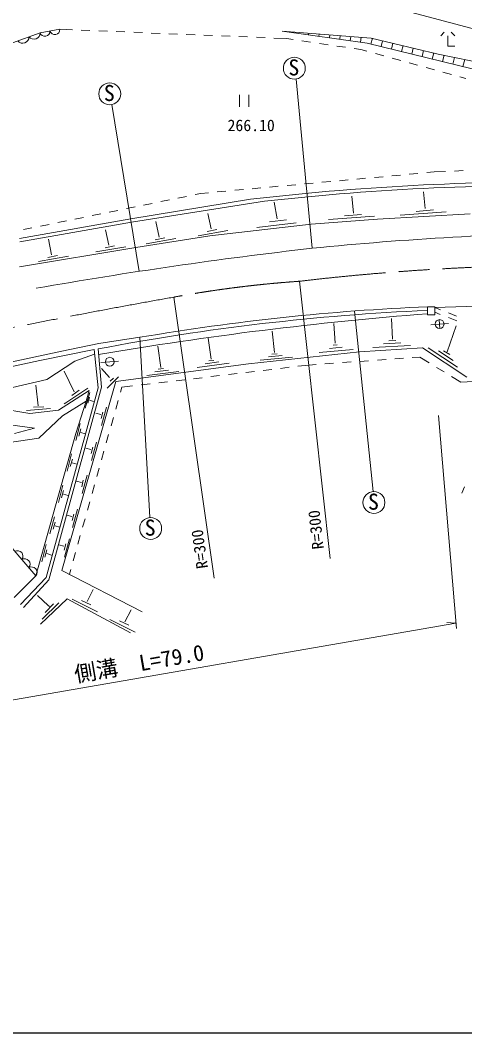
# Model space of a CAD drawing. Units: millimetres, scale not verified. Extents: x 40000 to 680000, y 20000 to 380000.
# Drawn here: x 107848 to 158556, y 205000 to 320529 of the extents above; entities that cross this region are included whole.
import ezdxf
from ezdxf.enums import TextEntityAlignment as Align

# ---------------------------------------------------------------- set-up
doc = ezdxf.new("R2010")
doc.units = ezdxf.units.MM
doc.header["$LTSCALE"] = 1000
doc.linetypes.add('CHAIN', pattern=[18.5, 12, -1.5, 3.5, -1.5])
for name, color, linetype, lineweight in [('M-BGD', 7, 'Continuous', 13), ('M-BMK', 2, 'CHAIN', 13), ('M-STR-HTXT', 7, 'Continuous', 13), ('M-TTL-BAND', 7, 'Continuous', 25)]:
    doc.layers.add(name, color=color, linetype=linetype, lineweight=lineweight)
doc.styles.add('ＭＳ ゴシック', font='')
doc.styles.get('ＭＳ ゴシック').set_extended_font_data('MS Gothic')

msp = doc.modelspace()

# ---------------------------------------------------------------- linework, layer by layer
at = {"layer": 'M-BGD'}
for p, q in [((168477, 317164), (146934, 322935)), ((113802, 319438), (112367, 319496)), ((115800, 319356), (114801, 319397)), ((117799, 319275), (116799, 319316)), ((119797, 319194), (118798, 319235)), ((121795, 319113), (120796, 319153)), ((123794, 319031), (122794, 319072)), ((125792, 318950), (124793, 318991)), ((127790, 318869), (126791, 318909)), ((147876, 318503), (137713, 319293)), ((147411, 317912), (137713, 319293)), ((140738, 318862), (140765, 319055)), ((141926, 318693), (141964, 318962)), ((143114, 318524), (143163, 318869)), ((156222, 319166), (155822, 318766)), ((157422, 318766), (157022, 319166)), ((129789, 318787), (128790, 318828)), ((131787, 318706), (130788, 318747)), ((133785, 318625), (132786, 318666)), ((135784, 318544), (134785, 318584)), ((138218, 318445), (136783, 318503)), ((139001, 318328), (138218, 318445)), ((140979, 318032), (139990, 318180)), ((142957, 317737), (141968, 317884)), ((144302, 318354), (144362, 318776)), ((145490, 318185), (145561, 318683)), ((146678, 318016), (146759, 318590)), ((162622, 314192), (147411, 317912)), ((147857, 317803), (148020, 318468)), ((155529, 316677), (147876, 318503)), ((149023, 317518), (149187, 318190)), ((150189, 317233), (150355, 317912)), ((156622, 317566), (156622, 318766)), ((144935, 317441), (143946, 317589)), ((146707, 317176), (145924, 317293)), ((147393, 316989), (146707, 317176)), ((149321, 316460), (148357, 316724)), ((151354, 316947), (151522, 317633)), ((152520, 316662), (152689, 317355)), ((153686, 316377), (153856, 317076)), ((154851, 316092), (155024, 316798)), ((173173, 313040), (155529, 316677)), ((157422, 317566), (156622, 317566)), ((151250, 315932), (150286, 316196)), ((153179, 315403), (152215, 315667)), ((156017, 315807), (156196, 316540)), ((157182, 315522), (157372, 316297)), ((158348, 315237), (158548, 316055)), ((155108, 314875), (154144, 315139)), ((157037, 314346), (156073, 314610)), ((141134, 294509), (139327, 313821)), ((158687, 313894), (158002, 314082)), ((132872, 312032), (132872, 310632)), ((133922, 310632), (133922, 312032)), ((118284, 310905), (121425, 291878)), ((150234, 302771), (151230, 302863)), ((152226, 302955), (153222, 303046)), ((154218, 303138), (155080, 303217)), ((155080, 303217), (156379, 303276)), ((157378, 303322), (158377, 303367)), ((136293, 301489), (137289, 301581)), ((138285, 301672), (139281, 301764)), ((140276, 301855), (141272, 301947)), ((142268, 302039), (143264, 302130)), ((144260, 302222), (145255, 302313)), ((146251, 302405), (147247, 302497)), ((148243, 302588), (149239, 302680)), ((125844, 300235), (126824, 300435)), ((127804, 300635), (128460, 300768)), ((128460, 300768), (129323, 300848)), ((130318, 300939), (131314, 301031)), ((132310, 301123), (133306, 301214)), ((134121, 300128), (140721, 300812)), ((134302, 301306), (135297, 301397)), ((140704, 300391), (135701, 299900)), ((145862, 298531), (145669, 300444)), ((154043, 299039), (153850, 300952)), ((119965, 299036), (120945, 299236)), ((120456, 297885), (134121, 300128)), ((135701, 299900), (120526, 297482)), ((121925, 299436), (122905, 299636)), ((123885, 299835), (124865, 300035)), ((137156, 297864), (136805, 299760)), ((116046, 298237), (117026, 298437)), ((118006, 298636), (118986, 298836)), ((129621, 296719), (129246, 298486)), ((143019, 297776), (148267, 298162)), ((144827, 298215), (146793, 298373)), ((159185, 298438), (148592, 297837)), ((151200, 298284), (156448, 298670)), ((153008, 298723), (154973, 298881)), ((107749, 295640), (120456, 297885)), ((120526, 297482), (107807, 295229)), ((110167, 297038), (111147, 297238)), ((112127, 297438), (113107, 297637)), ((114086, 297837), (115066, 298037)), ((123685, 295792), (123310, 297559)), ((141026, 297258), (129487, 295919)), ((134821, 296898), (139332, 297407)), ((136278, 297530), (138227, 297741)), ((148592, 297837), (141026, 297258)), ((108207, 296638), (109187, 296838)), ((117959, 294863), (117585, 296630)), ((129487, 295919), (121044, 294585)), ((128135, 295947), (131540, 296544)), ((129188, 296415), (130276, 296638)), ((111429, 293780), (111054, 295547)), ((116473, 294091), (119879, 294688)), ((117526, 294559), (118615, 294781)), ((122199, 295019), (125604, 295616)), ((123252, 295487), (124340, 295710)), ((121044, 294585), (107761, 292381)), ((109942, 293007), (113348, 293604)), ((110996, 293476), (112084, 293698)), ((139709, 290748), (143185, 259104)), ((125386, 288940), (129974, 256853)), ((154304, 286921), (154311, 287843)), ((154311, 287843), (155143, 287836)), ((155143, 287836), (155135, 286914)), ((164283, 288057), (155142, 287754)), ((155142, 287754), (155774, 287505)), ((148120, 266752), (145997, 287352)), ((155135, 286914), (154304, 286921)), ((155138, 287203), (155770, 286962)), ((156704, 287139), (157634, 286772)), ((156705, 286606), (157639, 286250)), ((143771, 283685), (143607, 285920)), ((150307, 284133), (150190, 286485)), ((155691, 285866), (154693, 285790)), ((155653, 286364), (155728, 285367)), ((155691, 285866), (156688, 285941)), ((156559, 282713), (157592, 285649)), ((121506, 284350), (116808, 283645)), ((122632, 263789), (121506, 284350)), ((129621, 281849), (129276, 284260)), ((136847, 282615), (136574, 285034)), ((112577, 282767), (116808, 283645)), ((123875, 280921), (123530, 283331)), ((144555, 283217), (143116, 283077)), ((144017, 283498), (143549, 283440)), ((153738, 283143), (146542, 282687)), ((152378, 283431), (148060, 283173)), ((149301, 283595), (151278, 283712)), ((149897, 283957), (150693, 283993)), ((158811, 279790), (153738, 283143)), ((154374, 283134), (157737, 280942)), ((101396, 280354), (112577, 282767)), ((116263, 282953), (110085, 281720)), ((116321, 282416), (114089, 281618)), ((116734, 278589), (116263, 282953)), ((116726, 283021), (117101, 278658)), ((146542, 282687), (133903, 281341)), ((138891, 282100), (135232, 281725)), ((136168, 282123), (137736, 282287)), ((136566, 282435), (137166, 282474)), ((145831, 282971), (141934, 282609)), ((150580, 281895), (151577, 281966)), ((152574, 282037), (153418, 282098)), ((153418, 282098), (154486, 281442)), ((155576, 282791), (157230, 281714)), ((156114, 282814), (156848, 282385)), ((110085, 281720), (99994, 279505)), ((114089, 281618), (110865, 279527)), ((118056, 281567), (117059, 281491)), ((118026, 279753), (117114, 280782)), ((118056, 281567), (119053, 281642)), ((133903, 281341), (118746, 279309)), ((123599, 280733), (124199, 280790)), ((131680, 281396), (128034, 280912)), ((128958, 281338), (130520, 281549)), ((129346, 281662), (129945, 281719)), ((137545, 280809), (138538, 280927)), ((139531, 281045), (140759, 281192)), ((140759, 281192), (141603, 281252)), ((142600, 281323), (143597, 281395)), ((144595, 281466), (145592, 281538)), ((146590, 281609), (147587, 281680)), ((148585, 281752), (149582, 281823)), ((155338, 280918), (156190, 280394)), ((113981, 278136), (112848, 280507)), ((119056, 279854), (117761, 278551)), ((118495, 279690), (118089, 279331)), ((125933, 280468), (122287, 279983)), ((123211, 280409), (124773, 280620)), ((127616, 279625), (128609, 279744)), ((129602, 279862), (130594, 279980)), ((131587, 280099), (132580, 280217)), ((133573, 280335), (134566, 280454)), ((135559, 280572), (136552, 280690)), ((157042, 279871), (158109, 279215)), ((110865, 279527), (100346, 277090)), ((109880, 276518), (109622, 278882)), ((110819, 256930), (116734, 278589)), ((117101, 278658), (111112, 256673)), ((118746, 279309), (112605, 257754)), ((113047, 276891), (115575, 278541)), ((119437, 278651), (119281, 278092)), ((119437, 278651), (120665, 278797)), ((121658, 278915), (122651, 279034)), ((123644, 279152), (124637, 279270)), ((125630, 279389), (126623, 279507)), ((158109, 279215), (159558, 279300)), ((115699, 278289), (112194, 276036)), ((113749, 277710), (114569, 278318)), ((115768, 278066), (115253, 276251)), ((115360, 277072), (115699, 278289)), ((115753, 277536), (115571, 276834)), ((108947, 275650), (100346, 277090)), ((108577, 275995), (111300, 276214)), ((109365, 276370), (110543, 276432)), ((112651, 275410), (115360, 277072)), ((112872, 276750), (113047, 276891)), ((114171, 273367), (115360, 277072)), ((115742, 277192), (116195, 277031)), ((117678, 276374), (117117, 274306)), ((119011, 277129), (118741, 276166)), ((95296, 275925), (109474, 273977)), ((112194, 276036), (108947, 275650)), ((109965, 272830), (112651, 275410)), ((117039, 275547), (116461, 275703)), ((117257, 275820), (117085, 275079)), ((118472, 275203), (118202, 274240)), ((109474, 273977), (107203, 273365)), ((114171, 272559), (114678, 274525)), ((114764, 273916), (114522, 273089)), ((97605, 271089), (109965, 272830)), ((109636, 257143), (114171, 273367)), ((114756, 273503), (115271, 273331)), ((117932, 273277), (117663, 272314)), ((115899, 271546), (115321, 271702)), ((116117, 271819), (115946, 271078)), ((116538, 272373), (115977, 270305)), ((109636, 257143), (97605, 271089)), ((113200, 269086), (113707, 271052)), ((113793, 270443), (113551, 269616)), ((117393, 271351), (117123, 270388)), ((113785, 270030), (114300, 269858)), ((116854, 269425), (116584, 268463)), ((115043, 268049), (114871, 267308)), ((115464, 268603), (114903, 266536)), ((112201, 265511), (112708, 267477)), ((114825, 267776), (114247, 267932)), ((116314, 267500), (116045, 266537)), ((158516, 267279), (158207, 266553)), ((112794, 266868), (112552, 266041)), ((112786, 266455), (113301, 266283)), ((114363, 264737), (113801, 262669)), ((115775, 265574), (115505, 264611)), ((111236, 261915), (111744, 263881)), ((113723, 263910), (113146, 264066)), ((113942, 264183), (113770, 263442)), ((115236, 263648), (114966, 262685)), ((111829, 263273), (111587, 262446)), ((111822, 262859), (112336, 262688)), ((113451, 261343), (112889, 259275)), ((114696, 261722), (114427, 260759)), ((110295, 258736), (110802, 260702)), ((110888, 260094), (110646, 259267)), ((112811, 260516), (112234, 260672)), ((113030, 260789), (112858, 260048)), ((110880, 259680), (111395, 259509)), ((114157, 259796), (113887, 258833)), ((112605, 257754), (121750, 253032)), ((113618, 257870), (113461, 257311)), ((109636, 257143), (107145, 254682)), ((107882, 253864), (110819, 256930)), ((111112, 256673), (108233, 253525)), ((115475, 254208), (116177, 255589)), ((111040, 253752), (109799, 254899)), ((113201, 254524), (110165, 251610)), ((120433, 250627), (113201, 254524)), ((113766, 254477), (116657, 253026)), ((114843, 254313), (115919, 253834)), ((112233, 254056), (110349, 252172)), ((111660, 253951), (110677, 252956)), ((111168, 253646), (111040, 253752)), ((119786, 251885), (120488, 253266)), ((118078, 252154), (120968, 250703)), ((119154, 251990), (120231, 251511))]:
    msp.add_line(p, q, dxfattribs=at)
msp.add_lwpolyline([(105268, 291878), (96569, 311281), (103757, 316810), (110116, 319101), (112367, 319496)], dxfattribs=at)
for centre, radius in [((139115, 315053), 1250), ((118058, 312134), 1250), ((155691, 285866), 500), ((118056, 281567), 500), ((148196, 265505), 1250), ((122722, 262543), 1250)]:
    msp.add_circle(centre, radius, dxfattribs=at)
for centre, radius, start, end in [((109410, 319067), 707, 216.82439, 2.79856), ((110665, 319275), 576, 197.57571, 2.32555), ((111791, 319473), 576, 197.57571, 2.32555), ((108138, 318609), 707, 216.82439, 2.79856), ((166751, 33144), 268513, 91.47716, 95.56683), ((170960, -37368), 339530, 91.87867, 95.10962), ((177154, -61447), 357774, 90.61842, 95.77826), ((200967, -228853), 526771, 96.52197, 99.97986), ((165623, 25809), 262278, 92.47185, 99.6835), ((165684, 27858), 259818, 92.50948, 100.86116), ((185341, -116482), 404707, 94.39825, 99.75318), ((107535, 259384), 627, 322.46621, 119.10161), ((108337, 258455), 627, 322.46621, 119.10161), ((109139, 257525), 627, 322.46621, 119.10161)]:
    msp.add_arc(centre, radius, start, end, dxfattribs=at)
at = {"layer": 'M-BMK'}
for centre, radius, start, end in [((171049, 25585), 267008, 90.65188, 96.7406), ((148484, 163587), 127463, 93.94759, 100.44069), ((266831, -509181), 810558, 100.0498, 103.44304)]:
    msp.add_arc(centre, radius, start, end, dxfattribs=at)
at = {"layer": 'M-STR-HTXT'}
for p, q in [((155551, 275431), (157597, 251130)), ((84613, 239111), (157547, 251731)), ((157547, 251731), (156516, 251825))]:
    msp.add_line(p, q, dxfattribs=at)
at = {"layer": 'M-TTL-BAND'}
msp.add_line((40000, 205000), (579000, 205000), dxfattribs=at)

# ---------------------------------------------------------------- texts
at = {"layer": 'M-BGD', "style": 'ＭＳ ゴシック'}
for s, height, p in [('S', 1833, (138436, 313679)), ('S', 1833, (117380, 310761)), ('266.10', 1320, (131498, 307481)), ('S', 1833, (147518, 264131)), ('S', 1833, (122044, 261169))]:
    msp.add_text(s, height=height, dxfattribs=at).set_placement(p, align=Align.BOTTOM_LEFT)
for rotation, p in [(96.268, (142869, 260275)), (98.138, (129672, 258106))]:
    msp.add_text('R=300', height=1320, rotation=rotation, dxfattribs=at).set_placement(p, align=Align.BOTTOM_LEFT)
at = {"layer": 'M-STR-HTXT', "style": 'ＭＳ ゴシック'}
msp.add_text('側溝\u3000L=79.0', height=1833, rotation=9.817, dxfattribs=at).set_placement((114285, 244434), align=Align.BOTTOM_LEFT)

doc.saveas('drawing.dxf')
